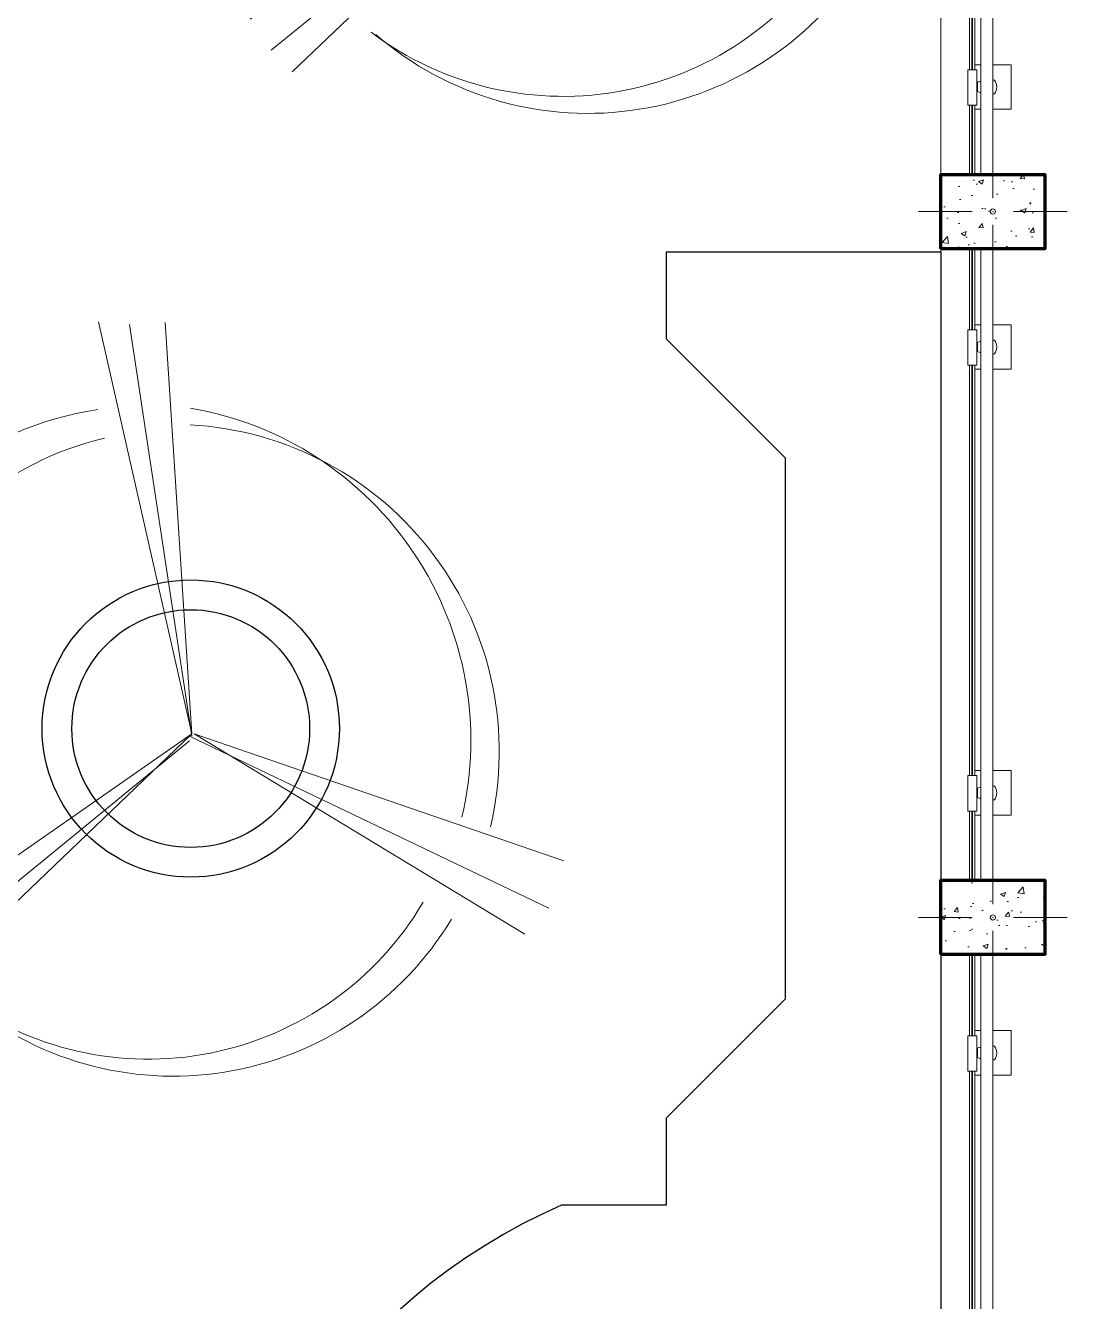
# Model space of a CAD drawing. Header units: metres. Extents: x 28 to 239, y -1 to 113.
# Drawn here: x 116.662 to 120.214, y 65.47 to 69.763 of the extents above; entities that cross this region are included whole.
import ezdxf

# ---------------------------------------------------------------- set-up
doc = ezdxf.new("R2010")
doc.units = ezdxf.units.M
for name, color, linetype, lineweight in [('0-ARBOL', 64, 'Continuous', 0), ('A-FLOR-HRAL', 11, 'Continuous', 9), ('COLUMNAS 50', 32, 'Continuous', 70), ('GRAFO 0 BLANCO', 7, 'Continuous', 0)]:
    doc.layers.add(name, color=color, linetype=linetype, lineweight=lineweight)

# ---------------------------------------------------------------- blocks, each defined once
blk = doc.blocks.new('columna pasillos')
at = {"layer": 'GRAFO 0 BLANCO'}
h = blk.add_hatch(dxfattribs=at)
h.set_pattern_fill('AR-CONC', color=256, scale=0.024, angle=-90)
h.set_pattern_definition([(320, (0, 0), (-0.015060515, -0.17214244), [0.018, -0.198]), (265, (0, 0), (0.18052611, 0.03330032), [0.0144, -0.1584]), (10.45144, (-0.00126, -0.01435), (0.1654656, -0.13884213), [0.01529765, -0.16827411]), (316.1842, (0.048, -7e-10), (-0.03972463, -0.25613792), [0.027, -0.297]), (6.63563, (0.0447, -0.02134), (0.23378846, -0.22431887), [0.02294648, -0.2524113]), (261.18416, (0.048, -7e-10), (0.23378846, -0.22431887), [0.0216, -0.2376]), (291, (0.036, -0.024), (-0.096628536, -0.14325769), [0.018, -0.198]), (236, (0.036, -0.024), (0.17403601, -0.05839568), [0.0144, -0.1584]), (341.45144, (0.02795, -0.03594), (0.07740747, -0.20165337), [0.01529765, -0.16827411]), (307.5, (0, 0), (0.079894525, -0.002918366), [0, -0.15648, 0, -0.1608, 0, -0.159]), (277.5, (0, 0), (0.09465881, -0.06313669), [0, -0.09168, 0, -0.15288, 0, -0.0606]), (237.5, (7e-10, 0.05352), (-0.005413171, -0.128117385), [0, -0.06, 0, -0.1872, 0, -0.2484]), (227.5, (1e-09, 0.07752), (0.024025194, -0.13996468), [0, -0.078, 0, -0.12432, 0, -0.1764])])
h.paths.add_polyline_path([(-235.5347, 35.024), (-235.7847, 35.024), (-235.7847, 34.674), (-235.5347, 34.674)])
h.paths.add_polyline_path([(-235.651, 34.849, -1), (-235.6684, 34.849, -1)], flags=16)
at = {"layer": 'COLUMNAS 50', "color": 1, "linetype": 'Continuous', "lineweight": 9}
for p, q in [((-235.6597, 35.099), (-235.6597, 34.919)), ((-235.7047, 34.849), (-235.8847, 34.849)), ((-235.6147, 34.849), (-235.4347, 34.849)), ((-235.6597, 34.779), (-235.6597, 34.599))]:
    blk.add_line(p, q, dxfattribs=at)
at = {"layer": 'COLUMNAS 50', "linetype": 'Continuous'}
blk.add_lwpolyline([(-235.7847, 35.024), (-235.5347, 35.024), (-235.5347, 34.674), (-235.7847, 34.674)], close=True, dxfattribs=at)
at = {"layer": 'COLUMNAS 50', "color": 1, "linetype": 'Continuous', "lineweight": 9}
blk.add_circle((-235.6597, 34.849), 0.00871, dxfattribs=at)
blk.add_point((-235.6597, 34.849), dxfattribs=at)
blk = doc.blocks.new('Barandilla - 50 x 12mm-V31-Nivel 2')
at = {"layer": 'A-FLOR-HRAL'}
for p, q in [((-26.7, 93), (-88, 93)), ((-88, 93), (-88, 18.2)), ((34.1, 93), (13.2, 93)), ((27, 79.4), (57, 79.4)), ((27, 79.4), (27, -39.6)), ((57, 79.4), (57, -39.6)), ((-88, 18.2), (-88, -56.6)), ((24.9, 2.6), (25.1, 33.6)), ((57, -39.6), (27, -39.6)), ((-88, -56.6), (-26.7, -56.6)), ((13.1, -56.6), (34.1, -56.6))]:
    blk.add_line(p, q, dxfattribs=at)
for centre, radius, start, end in [((-0.6, 18.2), 39.4, 144.0345, 215.4043), ((-19.3, -77.8), 119.9, 93.5424, 96.3187), ((-18.3, 114.4), 119.9, 285.3265, 291.1568), ((-19.3, -77.8), 119.9, 68.282, 74.1963), ((-18.3, 114.4), 119.9, 263.1201, 266.0112)]:
    blk.add_arc(centre, radius, start, end, dxfattribs=at)
blk = doc.blocks.new('Barandilla - 50 x 12mm-V8-Nivel 2')
at = {"layer": 'A-FLOR-HRAL'}
for p, q in [((-26.8, 93), (-88, 93)), ((-88, 93), (-88, 18.2)), ((34.1, 93), (13.2, 93)), ((27, 79.4), (57, 79.4)), ((27, 79.4), (27, -39.6)), ((57, 79.4), (57, -39.6)), ((-88, 18.2), (-88, -56.6)), ((24.9, 2.6), (25.1, 33.6)), ((57, -39.6), (27, -39.6)), ((-88, -56.6), (-26.8, -56.6)), ((13.2, -56.6), (34.1, -56.6))]:
    blk.add_line(p, q, dxfattribs=at)
for centre, radius, start, end in [((-0.6, 18.2), 39.4, 144.0345, 215.4043), ((-19.3, -77.8), 119.9, 93.584, 96.3187), ((-18.3, 114.4), 119.9, 285.3761, 291.1568), ((-19.3, -77.8), 119.9, 68.282, 74.1525), ((-18.3, 114.4), 119.9, 263.1201, 265.9625)]:
    blk.add_arc(centre, radius, start, end, dxfattribs=at)
blk = doc.blocks.new('Barandilla - Barandilla-594679-Nivel 2')
at = {"layer": 'A-FLOR-HRAL'}
for p, q in [((109974.1, 58341.3), (109974.1, 58068.4)), ((109982.1, 58341.3), (109982.1, 58068.4)), ((109983.6, 58341.3), (109983.6, 58068.4)), ((109991.6, 58341.3), (109991.6, 58068.4)), ((110012.5, 58341.3), (110012.5, 56216.3)), ((110052.5, 56216.3), (110052.5, 58341.3)), ((109974.1, 57949.4), (109974.1, 56568.4)), ((109982.1, 57949.4), (109982.1, 56568.4)), ((109983.6, 57949.4), (109983.6, 56568.4)), ((109991.6, 57949.4), (109991.6, 56568.4)), ((109974.1, 56449.4), (109974.1, 56216.3)), ((109982.1, 56449.4), (109982.1, 56216.3)), ((109983.6, 56449.4), (109983.6, 56216.3)), ((109991.6, 56449.4), (109991.6, 56216.3))]:
    blk.add_line(p, q, dxfattribs=at)
at = {"rotation": 180}
for name, p in [('Barandilla - 50 x 12mm-V8-Nivel 2', (110025.7, 58028.8)), ('Barandilla - 50 x 12mm-V31-Nivel 2', (110025.7, 56528.8))]:
    blk.add_blockref(name, p, dxfattribs=at)
blk = doc.blocks.new('Barandilla - Barandilla-594743-Nivel 2')
at = {"layer": 'A-FLOR-HRAL'}
for p, q in [((109974.1, 60716.3), (109974.1, 60443.4)), ((109982.1, 60716.3), (109982.1, 60443.4)), ((109983.7, 60716.3), (109983.7, 60443.4)), ((109991.6, 60716.3), (109991.6, 60443.4)), ((110012.5, 60716.3), (110012.5, 58591.3)), ((110052.5, 58591.3), (110052.5, 60716.3)), ((109974.1, 60324.4), (109974.1, 58944.5)), ((109982.1, 60324.4), (109982.1, 58944.5)), ((109983.7, 60324.4), (109983.7, 58944.5)), ((109991.6, 60324.4), (109991.6, 58944.5)), ((109974.1, 58824.4), (109974.1, 58591.3)), ((109982.1, 58824.4), (109982.1, 58591.3)), ((109983.7, 58824.4), (109983.7, 58591.3)), ((109991.6, 58824.4), (109991.6, 58591.3))]:
    blk.add_line(p, q, dxfattribs=at)
at = {"rotation": 180}
for name, p in [('Barandilla - 50 x 12mm-V8-Nivel 2', (110025.8, 60403.8)), ('Barandilla - 50 x 12mm-V31-Nivel 2', (110025.8, 58903.8))]:
    blk.add_blockref(name, p, dxfattribs=at)
blk = doc.blocks.new('Barandilla - Barandilla-594816-Nivel 2')
at = {"layer": 'A-FLOR-HRAL'}
for p, q in [((109974.1, 63091.3), (109974.1, 62818.4)), ((109982.1, 63091.3), (109982.1, 62818.4)), ((109983.6, 63091.3), (109983.6, 62818.4)), ((109991.6, 63091.3), (109991.6, 62818.4)), ((110012.5, 63091.3), (110012.5, 60966.3)), ((110052.5, 60966.3), (110052.5, 63091.3)), ((109974.1, 62699.4), (109974.1, 61318.4)), ((109982.1, 62699.4), (109982.1, 61318.4)), ((109983.6, 62699.4), (109983.6, 61318.4)), ((109991.6, 62699.4), (109991.6, 61318.4)), ((109974.1, 61199.4), (109974.1, 60966.3)), ((109982.1, 61199.4), (109982.1, 60966.3)), ((109983.6, 61199.4), (109983.6, 60966.3)), ((109991.6, 61199.4), (109991.6, 60966.3))]:
    blk.add_line(p, q, dxfattribs=at)
at = {"rotation": 180}
for name, p in [('Barandilla - 50 x 12mm-V8-Nivel 2', (110025.7, 62778.8)), ('Barandilla - 50 x 12mm-V31-Nivel 2', (110025.7, 61278.8))]:
    blk.add_blockref(name, p, dxfattribs=at)
blk = doc.blocks.new('ar7')
for p, q in [((88.078, 37.819), (92.005, 20.48)), ((89.377, 37.706), (92.004, 20.38)), ((92.005, 20.48), (90.878, 37.791)), ((92.005, 20.48), (77, 10.03)), ((78.778, 7.812), (92.005, 20.48)), ((92.105, 20.479), (106.02, 12.04)), ((107.651, 15.123), (92.105, 20.479)), ((77.887, 8.721), (91.902, 20.181)), ((91.904, 20.381), (107.031, 13.13))]:
    blk.add_line(p, q)
for centre, radius, start, end in [((90.041, 20.563), 13.703, 98.3934, 219.1798), ((89.554, 20.195), 14.188, 346.8452, 80.3119), ((91.176, 19.739), 13.763, 346.6212, 86.8408), ((91.483, 19.637), 13.649, 103.3596, 210.5357), ((90.169, 20.211), 13.43, 233.0435, 329.4406), ((91.219, 19.74), 13.676, 229.263, 328.8764)]:
    blk.add_arc(centre, radius, start, end)

msp = doc.modelspace()

# ---------------------------------------------------------------- linework, layer by layer
at = {"color": 9, "true_color": 0xc7c8ca}
for p, q in [((118.8176, 69.0013), (118.8176, 68.7084)), ((118.8176, 69.0013), (119.7411, 69.0013)), ((118.8176, 68.7084), (119.2176, 68.3084)), ((119.2176, 68.3084), (119.2176, 66.4871)), ((119.2176, 66.4871), (118.8176, 66.0871)), ((118.8176, 66.0871), (118.8176, 65.7942)), ((118.8176, 65.7942), (118.4652, 65.7942))]:
    msp.add_line(p, q, dxfattribs=at)
msp.add_lwpolyline([(119.7411, 69.0013), (119.7411, 55.2164)], dxfattribs=at)
for radius in [0.5, 0.4]:
    msp.add_circle((117.2176, 67.3977), radius, dxfattribs=at)
msp.add_arc((119.2638, 63.9617), 1.9989, 113.5481, 246.5254, dxfattribs=at)
at = {"layer": 'GRAFO 0 BLANCO'}
msp.add_lwpolyline([(119.7411, 55.3632), (130.1411, 55.3632), (130.1411, 88.2872), (119.7411, 88.2872), (119.7411, 55.3632)], dxfattribs=at)

# ---------------------------------------------------------------- block references
at = {"layer": '0-ARBOL', "xscale": 0.07993948551003836, "yscale": 0.07993948551003836, "zscale": 0.07993948551003836}
for p in [(111.2618, 68.9827), (109.8667, 65.7433)]:
    msp.add_blockref('ar7', p, dxfattribs=at)
at = {"layer": 'A-FLOR-HRAL', "xscale": 0.001, "yscale": 0.001, "zscale": 0.001}
for name in ['Barandilla - Barandilla-594816-Nivel 2', 'Barandilla - Barandilla-594743-Nivel 2', 'Barandilla - Barandilla-594679-Nivel 2']:
    msp.add_blockref(name, (9.8635, 8.2959), dxfattribs=at)
at = {"layer": 'COLUMNAS 50', "rotation": 89.99999999999999}
for p in [(154.7651, 304.7969), (154.7651, 302.4219)]:
    msp.add_blockref('columna pasillos', p, dxfattribs=at)

doc.saveas('drawing.dxf')
